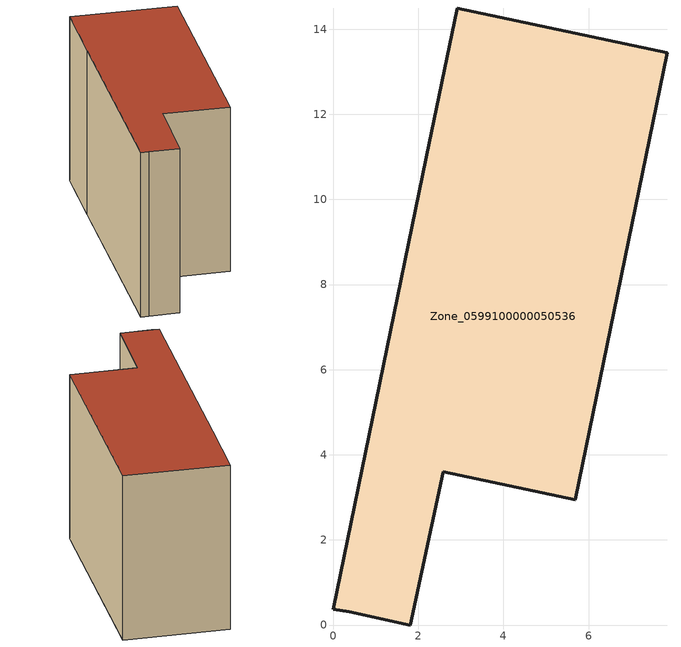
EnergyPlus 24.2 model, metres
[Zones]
Zone_0599100000050536
 floor ground (C_G): 1.81,0 0.37,0.31 0,0.37 2.18,10.99 2.92,14.5 7.85,13.45 5.69,2.94 2.59,3.6 z0
 wall outside (C_F): 0.37,0.31 1.81,0 2.59,3.6 5.69,2.94 7.85,13.45 2.92,14.5 2.18,10.99 0,0.37 0.37,0.31 z0:8.39
 roof outside (C_R): 7.85,13.45 2.92,14.5 2.18,10.99 0,0.37 0.37,0.31 1.81,0 2.59,3.6 5.69,2.94 z8.39
[BUILDING]
Pand.0599100000050536: North Axis=0; Terrain=City; Loads Convergence Tolerance Value=0.04; Temperature Convergence Tolerance Value=0.4; Solar Distribution=FullExterior; Maximum Number of Warmup Days=25; Minimum Number of Warmup Days=1
[Site:Location]
Rotterdam.The.Hague.AP_ZH_NLD Design_Conditions: Latitude=51.96; Longitude=4.45; Time Zone=1; Elevation=-4.5
[SITE:GROUNDTEMPERATURE:BUILDINGSURFACE]
18, 18, 18, 18, 18, 18, 18, 18, 18, 18, 18, 18
[MATERIAL] Thermal Absorptance=0.9; Solar Absorptance=0.7; Visible Absorptance=0.7
Name | Roughness | Thickness | Conductivity | Density | Specific Heat
G.TI.1975-1991 | MediumSmooth | 0.15 | 0.288461 | 540 | 1210
F.TI.1975-1991 | Rough | 0.3 | 0.230769 | 1920 | 840
R.TI.1975-1991 | MediumRough | 0.2 | 0.153846 | 1500 | 1000
[CONSTRUCTION]
C_G: G.TI.1975-1991
C_F: F.TI.1975-1991
C_R: R.TI.1975-1991
[ZONE]
Zone_0599100000050536: Type=1; Multiplier=1; Ceiling Height=Autocalculate; Volume=Autocalculate; Floor Area=autocalculate; Part of Total Floor Area=Yes
[ZONEINFILTRATION:DESIGNFLOWRATE]
Infil_Zone_0599100000050536: Zone or ZoneList or Space or SpaceList=Zone_0599100000050536; Schedule=AlwaysOn; Design Flow Rate Calculation Method=Flow/Area; Flow Rate per Floor Area=0.003; Constant Term Coefficient=1; Temperature Term Coefficient=0; Velocity Term Coefficient=0; Velocity Squared Term Coefficient=0
[HVACTEMPLATE:ZONE:IDEALLOADSAIRSYSTEM]
Zone_0599100000050536: Maximum Heating Supply Air Temperature=50; Minimum Cooling Supply Air Temperature=13; Maximum Heating Supply Air Humidity Ratio=0.0156; Minimum Cooling Supply Air Humidity Ratio=0.0077; Heating Limit=NoLimit; Cooling Limit=NoLimit; Dehumidification Control Type=ConstantSensibleHeatRatio; Cooling Sensible Heat Ratio=0.7; Dehumidification Setpoint=60; Humidification Control Type=None; Humidification Setpoint=30; Outdoor Air Method=None; Outdoor Air Flow Rate per Person=0.00944; Outdoor Air Flow Rate per Zone Floor Area=0; Outdoor Air Flow Rate per Zone=0; Demand Controlled Ventilation Type=None; Outdoor Air Economizer Type=NoEconomizer; Heat Recovery Type=None; Sensible Heat Recovery Effectiveness=0.7; Latent Heat Recovery Effectiveness=0.65
[ZONECONTROL:THERMOSTAT]
ThermostatControl_Zone_0599100000050536: Zone or ZoneList=Zone_0599100000050536; Control Type Schedule=DualSetpointControlType; Control 1=Thermostat_Zone_0599100000050536; Temperature Difference Between Cutout And Setpoint=0
[THERMOSTATSETPOINT:DUALSETPOINT]
Thermostat_Zone_0599100000050536: Heating Setpoint Temperature Schedule=HeatingSetpoint_Zone_0599100000050536; Cooling Setpoint Temperature Schedule=CoolingSetpoint_Zone_0599100000050536
[SCHEDULE:COMPACT]
HeatingSetpoint_Zone_0599100000050536: Through: 12/31, For: AllDays, Until: 24:00, 21
CoolingSetpoint_Zone_0599100000050536: Through: 12/31, For: AllDays, Until: 24:00, 24
DualSetpointControlType: Through: 12/31, For: AllDays, Until: 24:00, 4
AlwaysOn: Through: 12/31, For: AllDays, Until: 24:00, 1
